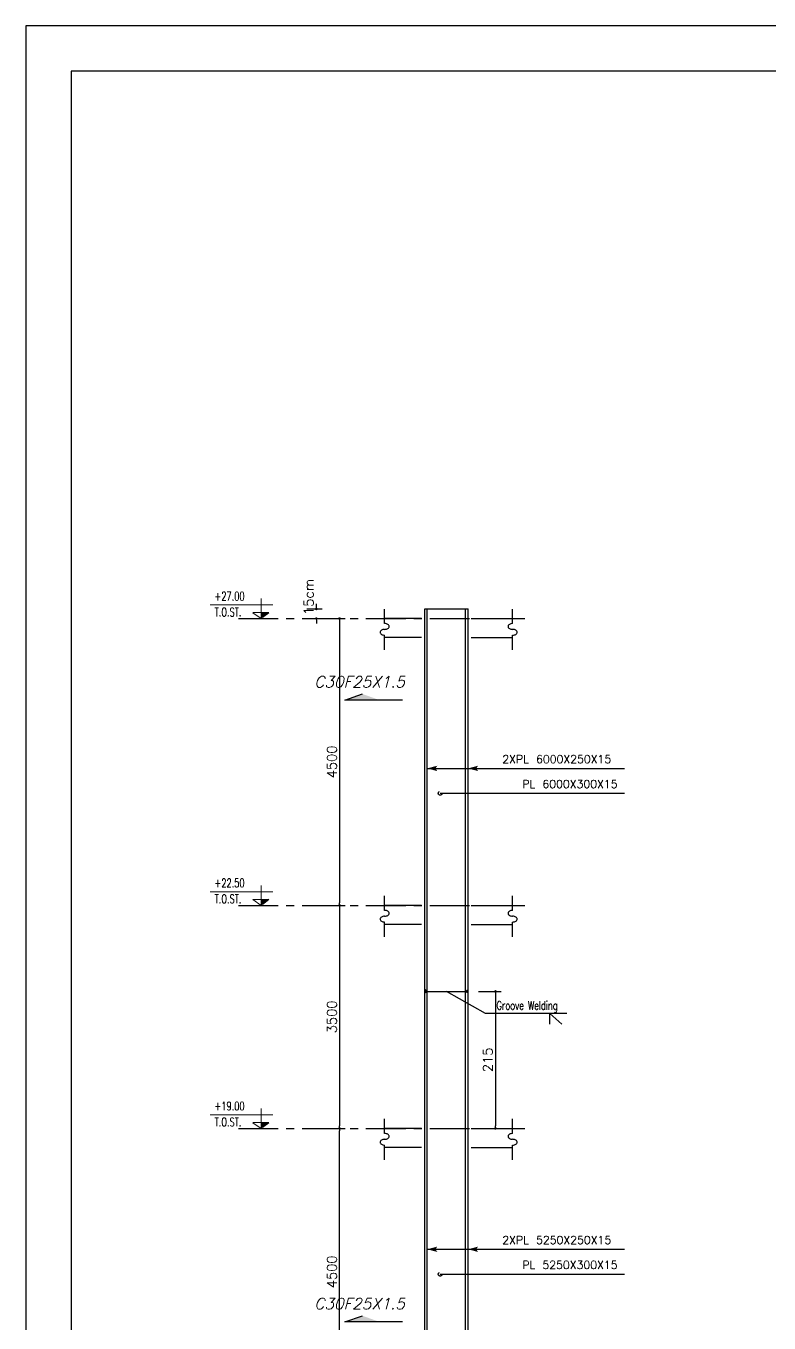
# Model space of a CAD drawing. Header units: inches. Extents: x 1387 to 2676, y -3554 to -2136.
# Drawn here: x 2520.25 to 2543.56, y -2414.35 to -2373.65 of the extents above; entities that cross this region are included whole.
import ezdxf

# ---------------------------------------------------------------- set-up
doc = ezdxf.new("R2010")
doc.units = ezdxf.units.IN
doc.header["$MEASUREMENT"] = 0
doc.linetypes.add('CENTER', pattern=[2, 1.25, -0.25, 0.25, -0.25])
doc.linetypes.add('HIDDEN', pattern=[0.375, 0.25, -0.125])
for name, color, linetype in [('1', 1, 'Continuous'), ('1R', 1, 'Continuous'), ('2H', 2, 'HIDDEN'), ('2Y', 2, 'Continuous'), ('3', 3, 'HIDDEN'), ('3G', 3, 'Continuous'), ('AXE', 1, 'CENTER'), ('D', 1, 'Continuous'), ('DIM', 8, 'Continuous'), ('Layer4', 118, 'Continuous'), ('LEVEL', 3, 'HIDDEN'), ('Pich', 2, 'Continuous')]:
    doc.layers.add(name, color=color, linetype=linetype)
doc.layers.add('2', color=2, linetype='Continuous', lineweight=9)
doc.styles.add('ITALICT', font='italict')
doc.styles.add('ROMANC', font='TXT.shx')
doc.styles.add('ROMANS', font='ROMANS')
doc.styles.add('ROMANT', font='romant')
doc.dimstyles.new('1-100', dxfattribs={"dimtxt": 0.3, "dimasz": 0.08, "dimexe": 0.18, "dimexo": 0.0625, "dimgap": 0.09, "dimtad": 1, "dimdec": 0, "dimlfac": 1000, "dimdsep": 46, "dimtxsty": 'ROMANT', "dimblk": 'DOT', "dimcen": 0.09, "dimclrd": 1, "dimclre": 1, "dimclrt": 3, "dimadec": 0, "dimazin": 0, "dimtfac": 1, "dimtdec": 0, "dimtix": 1, "dimtofl": 0, "dimtmove": 2, "dimatfit": 3, "dimldrblk": 'DOT', "dimfxl": 1, "dimtolj": 1, "dimarcsym": 0})
doc.dimstyles.new('1-50-2', dxfattribs={"dimtxt": 0.3, "dimasz": 0.08, "dimexe": 0.18, "dimexo": 0.0625, "dimgap": 0.09, "dimtad": 1, "dimdec": 0, "dimlfac": 500, "dimdsep": 46, "dimtxsty": 'ROMANT', "dimblk": 'DOT', "dimcen": 0.09, "dimclrd": 1, "dimclre": 1, "dimclrt": 3, "dimadec": 0, "dimazin": 0, "dimtfac": 1, "dimtdec": 0, "dimtix": 1, "dimtofl": 0, "dimtmove": 2, "dimatfit": 3, "dimldrblk": 'DOT', "dimfxl": 1, "dimtolj": 1, "dimarcsym": 0})

# ---------------------------------------------------------------- blocks, each defined once
blk = doc.blocks.new('DOT')
at = {"layer": 'DIM', "color": 0, "linetype": 'ByBlock'}
blk.add_line((-0.5, 0), (-1, 0), dxfattribs=at)
at = {"layer": 'DIM', "color": 0, "linetype": 'ByBlock', "const_width": 0.5}
blk.add_lwpolyline([(-0.25, 0, 1), (0.25, 0, 1)], format="xyb", close=True, dxfattribs=at)
blk = doc.blocks.new('*D2000')
at = {"layer": 'D', "color": 1, "lineweight": -2, "transparency": 16777216}
for p, q in [((2529.056, -2391.942), (2529.539, -2391.942)), ((2529.359, -2391.862), (2529.359, -2391.782)), ((2529.056, -2392.242), (2529.539, -2392.242)), ((2529.359, -2392.322), (2529.359, -2392.402))]:
    blk.add_line(p, q, dxfattribs=at)
at = {"layer": 'Defpoints', "color": 0, "transparency": 16777216}
for p in [(2528.993, -2391.942), (2528.993, -2392.242), (2529.359, -2392.242)]:
    blk.add_point(p, dxfattribs=at)
at = {"layer": 'D', "color": 1, "lineweight": -2, "transparency": 16777216, "xscale": 0.08, "yscale": 0.08, "zscale": 0.08}
for p, rotation in [((2529.359, -2391.942), 270), ((2529.359, -2392.242), 90)]:
    blk.add_blockref('DOT', p, dxfattribs=dict(at, rotation=rotation))
at = {"layer": 'D', "color": 2, "transparency": 16777216, "insert": (2529.119, -2391.567), "char_height": 0.3, "attachment_point": 5, "rotation": 90, "style": 'ROMANS'}
blk.add_mtext('\\A1;15cm', dxfattribs=at)
blk = doc.blocks.new('_Dot')
at = {"layer": 'DIM', "color": 0, "lineweight": -2}
blk.add_line((-0.5, 0), (-1, 0), dxfattribs=at)
at = {"layer": 'DIM', "color": 0, "const_width": 0.5}
blk.add_lwpolyline([(-0.25, 0, 1), (0.25, 0, 1)], format="xyb", close=True, dxfattribs=at)
blk = doc.blocks.new('*D2008')
at = {"layer": 'Defpoints', "color": 0, "transparency": 16777216}
for p in [(2529.917, -2408.242), (2530.087, -2408.242), (2529.917, -2417.242)]:
    blk.add_point(p, dxfattribs=at)
at = {"layer": 'Pich', "color": 1, "lineweight": -2, "transparency": 16777216}
for p, q in [((2529.979, -2408.242), (2530.267, -2408.242)), ((2530.087, -2417.162), (2530.087, -2408.322)), ((2529.979, -2417.242), (2530.267, -2417.242))]:
    blk.add_line(p, q, dxfattribs=at)
at = {"layer": 'Pich', "color": 1, "lineweight": -2, "transparency": 16777216, "xscale": 0.08, "yscale": 0.08, "zscale": 0.08}
for p, rotation in [((2530.087, -2408.242), 90), ((2530.087, -2417.242), 270)]:
    blk.add_blockref('DOT', p, dxfattribs=dict(at, rotation=rotation))
at = {"layer": 'Pich', "color": 3, "transparency": 16777216, "insert": (2529.847, -2412.742), "char_height": 0.3, "attachment_point": 5, "rotation": 90, "style": 'ROMANT'}
blk.add_mtext('\\A1;4500', dxfattribs=at)
blk = doc.blocks.new('*D2009')
at = {"layer": 'Defpoints', "color": 0, "transparency": 16777216}
for p in [(2530.087, -2401.242), (2530.087, -2408.242), (2530.087, -2408.242)]:
    blk.add_point(p, dxfattribs=at)
at = {"layer": 'Pich', "color": 1, "lineweight": -2, "transparency": 16777216}
for p, q in [((2530.149, -2401.242), (2530.267, -2401.242)), ((2530.087, -2401.322), (2530.087, -2408.162)), ((2530.149, -2408.242), (2530.267, -2408.242))]:
    blk.add_line(p, q, dxfattribs=at)
at = {"layer": 'Pich', "color": 1, "lineweight": -2, "transparency": 16777216, "xscale": 0.08, "yscale": 0.08, "zscale": 0.08}
for p, rotation in [((2530.087, -2401.242), 90), ((2530.087, -2408.242), 270)]:
    blk.add_blockref('DOT', p, dxfattribs=dict(at, rotation=rotation))
at = {"layer": 'Pich', "color": 3, "transparency": 16777216, "insert": (2529.847, -2404.742), "char_height": 0.3, "attachment_point": 5, "rotation": 90, "style": 'ROMANT'}
blk.add_mtext('\\A1;3500', dxfattribs=at)
blk = doc.blocks.new('*D2010')
at = {"layer": 'Defpoints', "color": 0, "transparency": 16777216}
for p in [(2530.066, -2392.242), (2530.066, -2401.242), (2530.086, -2401.242)]:
    blk.add_point(p, dxfattribs=at)
at = {"layer": 'Pich', "color": 1, "lineweight": -2, "transparency": 16777216}
for p, q in [((2530.086, -2392.322), (2530.086, -2401.162)), ((2530.128, -2392.242), (2530.266, -2392.242)), ((2530.128, -2401.242), (2530.266, -2401.242))]:
    blk.add_line(p, q, dxfattribs=at)
at = {"layer": 'Pich', "color": 1, "lineweight": -2, "transparency": 16777216, "xscale": 0.08, "yscale": 0.08, "zscale": 0.08}
for p, rotation in [((2530.086, -2392.242), 90), ((2530.086, -2401.242), 270)]:
    blk.add_blockref('DOT', p, dxfattribs=dict(at, rotation=rotation))
at = {"layer": 'Pich', "color": 3, "transparency": 16777216, "insert": (2529.846, -2396.742), "char_height": 0.3, "attachment_point": 5, "rotation": 90, "style": 'ROMANT'}
blk.add_mtext('\\A1;4500', dxfattribs=at)
blk = doc.blocks.new('*D2693')
at = {"layer": 'D', "color": 1, "lineweight": -2, "transparency": 16777216}
for p, q in [((2534.44, -2403.942), (2535.155, -2403.942)), ((2534.975, -2404.022), (2534.975, -2408.162)), ((2534.54, -2408.242), (2535.155, -2408.242))]:
    blk.add_line(p, q, dxfattribs=at)
at = {"layer": 'Defpoints', "color": 0, "transparency": 16777216}
for p in [(2534.378, -2403.942, 0.015), (2534.478, -2408.242), (2534.975, -2408.242)]:
    blk.add_point(p, dxfattribs=at)
at = {"layer": 'D', "color": 1, "lineweight": -2, "transparency": 16777216, "xscale": 0.08, "yscale": 0.08, "zscale": 0.08}
for p, rotation in [((2534.975, -2403.942), 90), ((2534.975, -2408.242), 270)]:
    blk.add_blockref('DOT', p, dxfattribs=dict(at, rotation=rotation))
at = {"layer": 'D', "color": 2, "transparency": 16777216, "insert": (2534.735, -2406.092), "char_height": 0.3, "attachment_point": 5, "rotation": 90, "style": 'ROMANS'}
blk.add_mtext('\\A1;215', dxfattribs=at)

msp = doc.modelspace()

# ---------------------------------------------------------------- hatches: boundary and pattern name
at = {"layer": '1R'}
h = msp.add_hatch(color=256, dxfattribs=at)
h.dxf.hatch_style = 1
h.paths.add_polyline_path([(2532.7572831, -2403.88469214), (2532.7572831, -2403.94182093), (2532.8372831, -2403.94182093)])
h.paths.add_polyline_path([(2532.8372831, -2403.94182093), (2532.7572831, -2403.94182093), (2532.7572831, -2403.99327732)])
h = msp.add_hatch(color=256, dxfattribs=at)
h.dxf.hatch_style = 1
h.paths.add_polyline_path([(2534.1172831, -2403.88469214), (2534.1172831, -2403.94182093), (2534.0372831, -2403.94182093)])
h.paths.add_polyline_path([(2534.0372831, -2403.94182093), (2534.1172831, -2403.94182093), (2534.1172831, -2403.98664711)])

# ---------------------------------------------------------------- linework, layer by layer
at = {"layer": '1'}
for p, q in [((2532.8372831, -2396.94548746), (2539.01959734, -2396.94548746)), ((2533.2435899, -2397.72642304), (2539.01959734, -2397.72642304)), ((2532.8372831, -2412.03435658), (2539.01959734, -2412.03435658)), ((2533.2435899, -2412.81529215), (2539.01959734, -2412.81529215))]:
    msp.add_line(p, q, dxfattribs=at)
msp.add_lwpolyline([(2578.30094543, -2456.33286053), (2578.30094543, -2375.06451036), (2521.6679488, -2375.06451036), (2521.6679488, -2456.33286053)], close=True, dxfattribs=at)
at = {"layer": '1R'}
for p, q in [((2532.8372831, -2403.94182093, 0.01499996), (2532.7572831, -2403.88469214, 0.01499996)), ((2532.7572831, -2403.94182093), (2533.9172831, -2403.94182093)), ((2532.7572831, -2403.94182093, 0.01499996), (2534.1172831, -2403.94182093, 0.01499996)), ((2532.8372831, -2403.94182093, 0.01499996), (2532.7572831, -2403.99326984, 0.0255304)), ((2534.66540463, -2404.6384708, 0.01499996), (2533.4372831, -2403.94182093, 0.01499996)), ((2534.0372831, -2403.94182093, 0.01499996), (2534.1172831, -2403.88469214, 0.01499996)), ((2534.0372831, -2403.94182093, 0.01499996), (2534.1172831, -2403.98664711, 0.02550448)), ((2537.2126694, -2404.6384708, 0.01499996), (2534.66540463, -2404.6384708, 0.01499996))]:
    msp.add_line(p, q, dxfattribs=at)
at = {"layer": '2'}
for p, q in [((2527.9989049, -2391.81370702, 0.01499996), (2526.02725184, -2391.81370702, 0.01499996)), ((2527.62899801, -2392.24182093, 0.01499996), (2527.62899801, -2391.61739026, 0.01499996)), ((2527.62899801, -2392.24182093, 0.01499996), (2527.36895314, -2392.06165807, 0.01499996)), ((2527.36901974, -2392.05694723, 0.01499996), (2527.86910601, -2392.05694723, 0.01499996)), ((2527.9989049, -2400.81370702, 0.01499996), (2526.02725184, -2400.81370702, 0.01499996)), ((2527.62899801, -2401.24182093, 0.01499996), (2527.62899801, -2400.61739026, 0.01499996)), ((2527.62899801, -2401.24182093, 0.01499996), (2527.36895314, -2401.06165807, 0.01499996)), ((2527.36901974, -2401.05694723, 0.01499996), (2527.86910601, -2401.05694723, 0.01499996)), ((2527.9989049, -2407.81370702, 0.01499996), (2526.02725184, -2407.81370702, 0.01499996)), ((2527.62899801, -2408.24182093, 0.01499996), (2527.62899801, -2407.61739026, 0.01499996)), ((2527.62899801, -2408.24182093, 0.01499996), (2527.36895314, -2408.06165807, 0.01499996)), ((2527.36901974, -2408.05694723, 0.01499996), (2527.86910601, -2408.05694723, 0.01499996))]:
    msp.add_line(p, q, dxfattribs=at)
at = {"layer": '2H'}
for p, q in [((2527.86903942, -2392.06165807, 0.01499996), (2527.62899801, -2392.24182093, 0.01499996)), ((2527.86903942, -2401.06165807, 0.01499996), (2527.62899801, -2401.24182093, 0.01499996)), ((2527.86903942, -2408.06165807, 0.01499996), (2527.62899801, -2408.24182093, 0.01499996))]:
    msp.add_line(p, q, dxfattribs=at)
at = {"layer": '2Y'}
for p, q in [((2531.50054521, -2392.40026768), (2531.50054521, -2391.94464456)), ((2535.51267413, -2392.40026768), (2535.51267413, -2391.94464456)), ((2531.50054521, -2393.22621456), (2531.50054521, -2392.76563008)), ((2535.51267413, -2393.22621456), (2535.51267413, -2392.76563008)), ((2531.50054521, -2401.40026768), (2531.50054521, -2400.94464456)), ((2535.51267413, -2401.40026768), (2535.51267413, -2400.94464456)), ((2531.50054521, -2402.22621456), (2531.50054521, -2401.76563008)), ((2535.51267413, -2402.22621456), (2535.51267413, -2401.76563008)), ((2536.67835844, -2404.97434832, 0.01499996), (2536.67835844, -2404.63934313, 0.01499996)), ((2536.67835844, -2404.63934313, 0.01499996), (2537.05306096, -2404.97434832, 0.01499996)), ((2531.50054521, -2408.40026768), (2531.50054521, -2407.94464456)), ((2535.51267413, -2408.40026768), (2535.51267413, -2407.94464456)), ((2531.50054521, -2409.22621456), (2531.50054521, -2408.76563008)), ((2535.51267413, -2409.22621456), (2535.51267413, -2408.76563008))]:
    msp.add_line(p, q, dxfattribs=at)
for centre, radius, start, end in [((2531.41709064, -2392.67428948), 0.05975846, 146.998455308, 179.999999999), ((2531.41709064, -2392.67428948), 0.05975846, 180, 213.001544691), ((2531.45700502, -2392.70021171), 0.10735174, 122.529539564, 146.998455308), ((2531.45700502, -2392.64836724), 0.10735174, 213.001544692, 237.470460436), ((2531.48329949, -2392.74143883), 0.15625036, 104.798504114, 122.529539568), ((2531.48329949, -2392.60714012), 0.15625036, 237.470460436, 255.201495889), ((2531.50054521, -2392.80671817), 0.22376929, 89.999999997, 104.798504111), ((2531.50054521, -2392.54186079), 0.22376929, 255.201495889, 270), ((2531.50054521, -2392.62403697), 0.22376929, 75.201495889, 90.000000003), ((2531.50054521, -2392.35917959), 0.22376929, 270, 284.798504114), ((2531.51779093, -2392.55875763), 0.15625036, 57.470460436, 75.201495889), ((2531.51779093, -2392.42445892), 0.15625036, 284.798504111, 302.529539564), ((2531.5440854, -2392.51753051), 0.10735174, 33.001544692, 57.470460436), ((2531.5440854, -2392.46568605), 0.10735174, 302.529539564, 326.998455309), ((2531.58399978, -2392.49160828), 0.05975846, 359.999999998, 33.001544691), ((2531.58399978, -2392.49160828), 0.05975846, 326.998455309, 0), ((2535.42921956, -2392.49160828), 0.05975846, 146.998455309, 180.000000002), ((2535.42921956, -2392.49160828), 0.05975846, 180, 213.001544691), ((2535.46913394, -2392.51753051), 0.10735174, 122.529539564, 146.998455308), ((2535.46913394, -2392.46568605), 0.10735174, 213.001544691, 237.470460436), ((2535.49542841, -2392.55875763), 0.15625036, 104.798504111, 122.529539564), ((2535.49542841, -2392.42445892), 0.15625036, 237.470460436, 255.201495889), ((2535.51267413, -2392.62403697), 0.22376929, 89.999999997, 104.798504111), ((2535.51267413, -2392.35917959), 0.22376929, 255.201495886, 270), ((2535.51267413, -2392.80671817), 0.22376929, 75.201495889, 90.000000003), ((2535.51267413, -2392.54186079), 0.22376929, 270, 284.798504111), ((2535.52991985, -2392.74143883), 0.15625036, 57.470460432, 75.201495886), ((2535.52991985, -2392.60714012), 0.15625036, 284.798504111, 302.529539564), ((2535.55621432, -2392.70021171), 0.10735174, 33.001544692, 57.470460436), ((2535.55621432, -2392.64836724), 0.10735174, 302.529539564, 326.998455308), ((2535.5961287, -2392.67428948), 0.05975846, 0.000000001, 33.001544692), ((2535.5961287, -2392.67428948), 0.05975846, 326.998455309, 0), ((2531.41709064, -2401.67428948), 0.05975846, 146.998455308, 179.999999999), ((2531.41709064, -2401.67428948), 0.05975846, 180, 213.001544691), ((2531.45700502, -2401.70021171), 0.10735174, 122.529539564, 146.998455308), ((2531.45700502, -2401.64836724), 0.10735174, 213.001544692, 237.470460436), ((2531.48329949, -2401.74143883), 0.15625036, 104.798504114, 122.529539568), ((2531.50054521, -2401.80671817), 0.22376929, 89.999999997, 104.798504111), ((2531.50054521, -2401.62403697), 0.22376929, 75.201495889, 90.000000003), ((2531.50054521, -2401.35917959), 0.22376929, 270, 284.798504114), ((2531.51779093, -2401.55875763), 0.15625036, 57.470460436, 75.201495889), ((2531.51779093, -2401.42445892), 0.15625036, 284.798504111, 302.529539564), ((2531.5440854, -2401.51753051), 0.10735174, 33.001544692, 57.470460436), ((2531.5440854, -2401.46568605), 0.10735174, 302.529539564, 326.998455309), ((2531.58399978, -2401.49160828), 0.05975846, 359.999999998, 33.001544691), ((2531.58399978, -2401.49160828), 0.05975846, 326.998455309, 0), ((2535.42921956, -2401.49160828), 0.05975846, 146.998455309, 180.000000002), ((2535.42921956, -2401.49160828), 0.05975846, 180, 213.001544691), ((2535.46913394, -2401.51753051), 0.10735174, 122.529539564, 146.998455308), ((2535.46913394, -2401.46568605), 0.10735174, 213.001544691, 237.470460436), ((2535.49542841, -2401.55875763), 0.15625036, 104.798504111, 122.529539564), ((2535.49542841, -2401.42445892), 0.15625036, 237.470460436, 255.201495889), ((2535.51267413, -2401.62403697), 0.22376929, 89.999999997, 104.798504111), ((2535.51267413, -2401.35917959), 0.22376929, 255.201495886, 270), ((2535.51267413, -2401.80671817), 0.22376929, 75.201495889, 90.000000003), ((2535.52991985, -2401.74143883), 0.15625036, 57.470460432, 75.201495886), ((2535.55621432, -2401.70021171), 0.10735174, 33.001544692, 57.470460436), ((2535.55621432, -2401.64836724), 0.10735174, 302.529539564, 326.998455308), ((2535.5961287, -2401.67428948), 0.05975846, 0.000000001, 33.001544692), ((2535.5961287, -2401.67428948), 0.05975846, 326.998455309, 0), ((2531.48329949, -2401.60714012), 0.15625036, 237.470460436, 255.201495889), ((2531.50054521, -2401.54186079), 0.22376929, 255.201495889, 270), ((2535.51267413, -2401.54186079), 0.22376929, 270, 284.798504111), ((2535.52991985, -2401.60714012), 0.15625036, 284.798504111, 302.529539564), ((2531.45700502, -2408.70021171), 0.10735174, 122.529539564, 146.998455308), ((2531.48329949, -2408.74143883), 0.15625036, 104.798504114, 122.529539568), ((2531.50054521, -2408.80671817), 0.22376929, 89.999999997, 104.798504111), ((2531.50054521, -2408.62403697), 0.22376929, 75.201495889, 90.000000003), ((2531.50054521, -2408.35917959), 0.22376929, 270, 284.798504114), ((2531.51779093, -2408.55875763), 0.15625036, 57.470460436, 75.201495889), ((2531.51779093, -2408.42445892), 0.15625036, 284.798504111, 302.529539564), ((2531.5440854, -2408.51753051), 0.10735174, 33.001544692, 57.470460436), ((2531.5440854, -2408.46568605), 0.10735174, 302.529539564, 326.998455309), ((2531.58399978, -2408.49160828), 0.05975846, 359.999999998, 33.001544691), ((2531.58399978, -2408.49160828), 0.05975846, 326.998455309, 0), ((2535.42921956, -2408.49160828), 0.05975846, 146.998455309, 180.000000002), ((2535.42921956, -2408.49160828), 0.05975846, 180, 213.001544691), ((2535.46913394, -2408.51753051), 0.10735174, 122.529539564, 146.998455308), ((2535.46913394, -2408.46568605), 0.10735174, 213.001544691, 237.470460436), ((2535.49542841, -2408.55875763), 0.15625036, 104.798504111, 122.529539564), ((2535.49542841, -2408.42445892), 0.15625036, 237.470460436, 255.201495889), ((2535.51267413, -2408.62403697), 0.22376929, 89.999999997, 104.798504111), ((2535.51267413, -2408.35917959), 0.22376929, 255.201495886, 270), ((2535.51267413, -2408.80671817), 0.22376929, 75.201495889, 90.000000003), ((2535.52991985, -2408.74143883), 0.15625036, 57.470460432, 75.201495886), ((2535.55621432, -2408.70021171), 0.10735174, 33.001544692, 57.470460436), ((2531.41709064, -2408.67428948), 0.05975846, 146.998455308, 179.999999999), ((2531.41709064, -2408.67428948), 0.05975846, 180, 213.001544691), ((2531.45700502, -2408.64836724), 0.10735174, 213.001544692, 237.470460436), ((2531.48329949, -2408.60714012), 0.15625036, 237.470460436, 255.201495889), ((2531.50054521, -2408.54186079), 0.22376929, 255.201495889, 270), ((2535.51267413, -2408.54186079), 0.22376929, 270, 284.798504111), ((2535.52991985, -2408.60714012), 0.15625036, 284.798504111, 302.529539564), ((2535.55621432, -2408.64836724), 0.10735174, 302.529539564, 326.998455308), ((2535.5961287, -2408.67428948), 0.05975846, 0.000000001, 33.001544692), ((2535.5961287, -2408.67428948), 0.05975846, 326.998455309, 0)]:
    msp.add_arc(centre, radius, start, end, dxfattribs=at)
at = {"layer": '3'}
for centre in [(2533.2435899, -2397.72642304), (2533.2435899, -2412.81529215)]:
    msp.add_circle(centre, 0.06, dxfattribs=at)
for points in [[(2527.62899801, -2392.24182093, 0.01499996), (2527.86903942, -2392.06165807, 0.01499996), (2527.62899801, -2392.06165807, 0.01499996)], [(2532.8372831, -2396.94548746), (2533.0945184, -2396.94548746), (2533.15091776, -2396.86143145)], [(2532.8372831, -2396.94548746), (2533.0945184, -2396.94548746), (2533.15091776, -2397.02954347)], [(2534.1172831, -2396.9454766, 0.02886904), (2534.3745184, -2396.9454766, 0.02886904), (2534.43091776, -2396.8614206, 0.02886904)], [(2534.1172831, -2396.9454766, 0.02886904), (2534.3745184, -2396.9454766, 0.02886904), (2534.43091776, -2397.02953261, 0.02886904)], [(2527.62899801, -2401.24182093, 0.01499996), (2527.86903942, -2401.06165807, 0.01499996), (2527.62899801, -2401.06165807, 0.01499996)], [(2527.62899801, -2408.24182093, 0.01499996), (2527.86903942, -2408.06165807, 0.01499996), (2527.62899801, -2408.06165807, 0.01499996)], [(2532.8372831, -2412.03435658), (2533.0945184, -2412.03435658), (2533.15091776, -2411.95030057)], [(2532.8372831, -2412.03435658), (2533.0945184, -2412.03435658), (2533.15091776, -2412.11841258)], [(2534.1172831, -2412.03434572, 0.02886904), (2534.3745184, -2412.03434572, 0.02886904), (2534.43091776, -2411.95028971, 0.02886904)], [(2534.1172831, -2412.03434572, 0.02886904), (2534.3745184, -2412.03434572, 0.02886904), (2534.43091776, -2412.11840173, 0.02886904)]]:
    msp.add_solid(points, dxfattribs=at)
at = {"layer": '3G'}
for p, q in [((2532.7572831, -2391.94182093), (2534.1172831, -2391.94182093)), ((2532.7572831, -2422.44182093, 0.02999992), (2532.7572831, -2391.94182093, 0.01499996)), ((2532.8372831, -2422.44182093, 0.02999992), (2532.8372831, -2391.94182093, 0.01499996)), ((2534.0372831, -2422.44182093, 0.02999992), (2534.0372831, -2391.94182093, 0.01492132)), ((2534.0372831, -2422.44182093, 0.02999992), (2534.0372831, -2391.94182093, 0.01492132)), ((2534.1172831, -2422.44182093, 0.02999992), (2534.1172831, -2391.94182093, 0.01492132)), ((2532.6572831, -2392.24182093), (2531.50054521, -2392.24182093)), ((2534.2172831, -2392.24182093), (2535.51267413, -2392.24182093)), ((2532.6572831, -2392.84182093), (2531.50054521, -2392.84182093)), ((2534.2172831, -2392.84182093), (2535.51267413, -2392.84182093)), ((2530.25703219, -2394.80268352), (2530.800965, -2394.60911672)), ((2532.05991158, -2394.80268352), (2530.25703219, -2394.80268352)), ((2532.6572831, -2401.24182093), (2531.50054521, -2401.24182093)), ((2534.2172831, -2401.24182093), (2535.51267413, -2401.24182093)), ((2532.6572831, -2401.84182093), (2531.50054521, -2401.84182093)), ((2534.2172831, -2401.84182093), (2535.51267413, -2401.84182093)), ((2532.6572831, -2408.24182093), (2531.50054521, -2408.24182093)), ((2534.2172831, -2408.24182093), (2535.51267413, -2408.24182093)), ((2532.6572831, -2408.84182093), (2531.50054521, -2408.84182093)), ((2534.2172831, -2408.84182093), (2535.51267413, -2408.84182093)), ((2530.25703219, -2414.31308398), (2530.800965, -2414.11951718)), ((2532.05991158, -2414.31308398), (2530.25703219, -2414.31308398))]:
    msp.add_line(p, q, dxfattribs=at)
for points in [[(2530.25703219, -2394.80268352), (2530.800965, -2394.60911672), (2530.800965, -2394.80268352)], [(2531.34489782, -2394.80268352), (2530.800965, -2394.60911672), (2530.800965, -2394.80268352)], [(2530.25703219, -2414.31308398), (2530.800965, -2414.11951718), (2530.800965, -2414.31308398)], [(2531.34489782, -2414.31308398), (2530.800965, -2414.11951718), (2530.800965, -2414.31308398)]]:
    msp.add_solid(points, dxfattribs=at)
at = {"layer": 'AXE'}
for p, q in [((2526.9152205, -2392.24182093), (2535.89522591, -2392.24182093)), ((2526.9152205, -2401.24182093), (2535.89522591, -2401.24182093)), ((2526.9152205, -2408.24182093), (2535.89522591, -2408.24182093))]:
    msp.add_line(p, q, dxfattribs=at)
at = {"layer": 'Layer4'}
msp.add_lwpolyline([(2520.25212388, -2373.64868545), (2520.25212388, -2457.74868545), (2579.71677035, -2457.74868545), (2579.71677035, -2373.64868545)], close=True, dxfattribs=at)

# ---------------------------------------------------------------- texts
at = {"layer": '2Y', "style": 'ROMANC'}
for s, p in [('2XPL 6000X250X15', (2535.18993344, -2396.77983039)), ('PL 6000X300X15', (2535.81755803, -2397.56076597)), ('2XPL 5250X250X15', (2535.18993344, -2411.86869951)), ('PL 5250X300X15', (2535.81755803, -2412.64963509))]:
    msp.add_text(s, height=0.2499993062, dxfattribs=at).set_placement(p)
at = {"layer": '3G', "style": 'ITALICT'}
for p in [(2529.29542404, -2394.40511439), (2529.29542404, -2413.91551485)]:
    msp.add_text('C30F25X1.5', height=0.35, dxfattribs=at).set_placement(p)
at = {"layer": 'LEVEL', "style": 'ROMANS', "width": 0.7}
for s, p in [('+27.00', (2526.16805006, -2391.67407289, 0.01499996)), ('T.O.ST.  ', (2526.16805006, -2392.1753198, 0.01499996)), ('+22.50', (2526.16805006, -2400.67407289, 0.01499996)), ('T.O.ST.  ', (2526.16805006, -2401.1753198, 0.01499996)), ('Groove Welding', (2535.00921655, -2404.51690635, 0.01499996)), ('+19.00', (2526.16805006, -2407.67407289, 0.01499996)), ('T.O.ST.  ', (2526.16805006, -2408.1753198, 0.01499996))]:
    msp.add_text(s, height=0.27, dxfattribs=at).set_placement(p)

# ---------------------------------------------------------------- dimensions: what is measured, and where the dimension line sits
at = {"layer": 'D'}
dim = msp.add_linear_dim(base=(2529.35871905, -2392.24182093), p1=(2528.99335674, -2391.94182093), p2=(2528.99335674, -2392.24182093), angle=270, text='15cm', dimstyle='1-100', override={"dimtxsty": 'ROMANS', "dimclrt": 2, "dimtmove": 1}, dxfattribs=at)
dim.commit()
dim.dimension.update_dxf_attribs({"geometry": '*D2000', "text_midpoint": (2529.35871904, -2391.56748588), "dimtype": 160})
dim = msp.add_linear_dim(base=(2534.975234, -2408.24182093), p1=(2534.37784361, -2403.94182093, 0.01499996), p2=(2534.47784361, -2408.24182093), angle=90, text='215', dimstyle='1-100', override={"dimtxsty": 'ROMANS', "dimclrt": 2, "dimtmove": 1}, dxfattribs=at)
dim.commit()
dim.dimension.update_dxf_attribs({"geometry": '*D2693', "text_midpoint": (2534.735234, -2406.09182093)})
at = {"layer": 'Pich'}
for base, p1, p2, picture, middle in [((2530.08567954, -2401.24182093), (2530.06568499, -2392.24182093), (2530.06568499, -2401.24182093), '*D2010', (2529.84567954, -2396.74182093)), ((2530.08651273, -2408.24182093), (2530.08651273, -2401.24182093), (2530.08651273, -2408.24182093), '*D2009', (2529.84651273, -2404.74182093)), ((2530.08651273, -2408.24182093), (2529.91651273, -2417.24182093), (2529.91651273, -2408.24182093), '*D2008', (2529.84651273, -2412.74182093))]:
    dim = msp.add_linear_dim(base=base, p1=p1, p2=p2, angle=90, dimstyle='1-50-2', dxfattribs=at)
    dim.commit()
    dim.dimension.update_dxf_attribs({"geometry": picture, "text_midpoint": middle})

doc.saveas('drawing.dxf')
